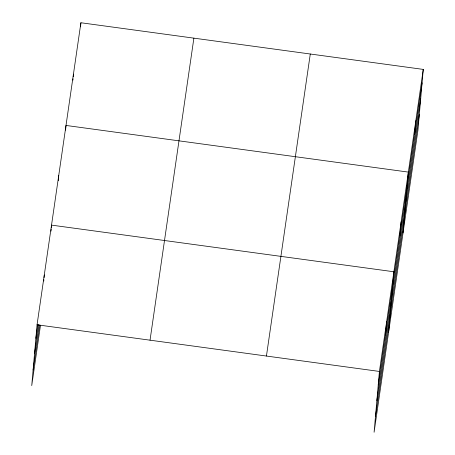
<?xml version="1.0" encoding="UTF-8"?>
<svg xmlns="http://www.w3.org/2000/svg" width="455" height="455" viewBox="0 0 455 455"><rect width="100%" height="100%" fill="white"/><g stroke="black" fill="none" stroke-linecap="round" stroke-linejoin="round"><path stroke-width="0.68" d="M423.264 69.405L379.413 371.439L374.09 432.25L417.946 130.21L423.264 69.405L80.91 22.75L37.054 324.79L31.736 385.595L40.501 325.234M43.76 281.025L43.879 279.677M44.055 277.652L44.294 274.951M51 231.185L51.176 229.161M51.29 227.813L51.529 225.117L393.882 271.766L388.564 332.577M58.291 180.675L58.763 175.277M65.588 130.164L65.998 125.444L408.351 172.098L403.033 232.903M72.925 80.165L73.039 78.817M73.221 76.793L73.454 74.097M80.558 26.799L80.91 22.75M385.465 335.096L386.648 321.605M399.939 235.423L401.117 221.932M414.63 134.242L415.807 120.751M35.877 338.281L37.81 324.944M34.512 353.893L38.789 324.415M33.101 369.983L39.625 325.058M150.036 340.186L193.887 38.146M266.437 356.043L310.287 54.008M378.23 384.93L422.081 82.895M376.865 400.548L420.716 98.507M375.455 416.638L419.311 114.597M37.054 324.79L379.413 371.439"/></g></svg>
